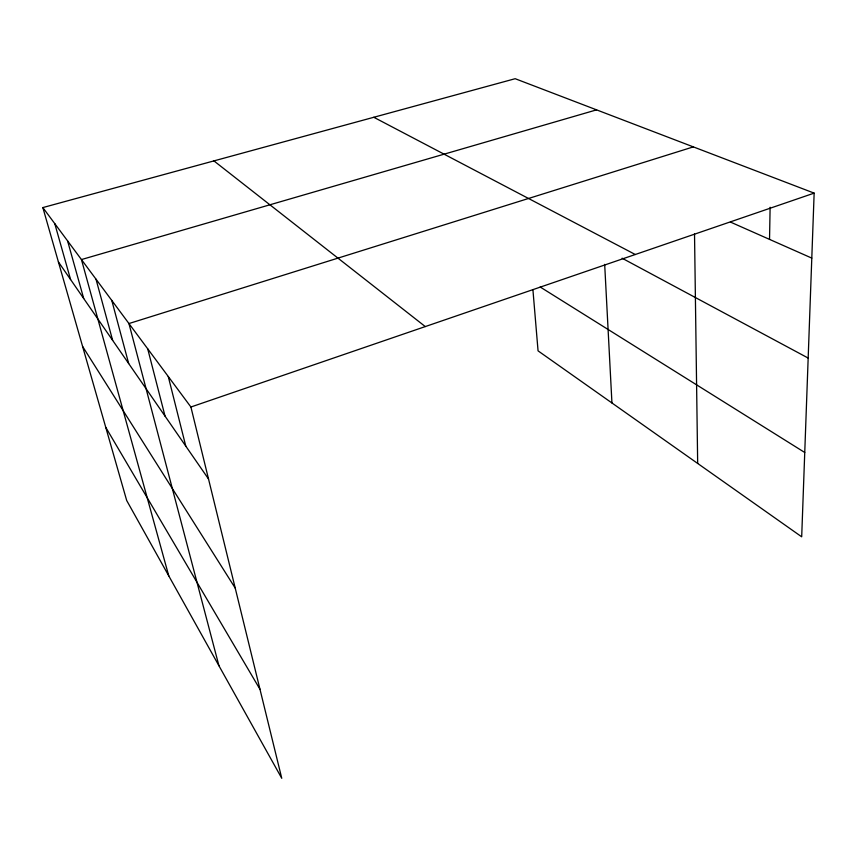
<?xml version="1.0" encoding="UTF-8"?>
<svg xmlns="http://www.w3.org/2000/svg" width="857" height="857" viewBox="0 0 857 857"><rect width="100%" height="100%" fill="white"/><g stroke="black" fill="none" stroke-linecap="round" stroke-linejoin="round"><path stroke-width="1.29" d="M769.532 239.382L770.111 207.265M42.85 207.576L190.907 407.011L281.76 778.295L126.686 500.488L42.85 207.576L515.175 78.705L814.15 193.125L801.691 536.814L538.057 350.856L532.925 289.805M190.907 407.011L814.15 193.125M693.334 146.89L128.946 323.55L218.931 665.739M596.579 109.857L81.447 259.564L168.775 575.893M730.432 222.059L811.793 258.107M373.802 117.28L635.283 254.508M622.107 258.214L808.172 358.055M540.199 287.009L804.744 452.485M213.929 160.902L425.286 326.581M58.405 261.921L208.54 479.031M82.593 346.432L235.225 588.106M105.754 427.343L260.003 689.339M54.762 223.623L70.595 279.553M67.585 240.903L83.707 298.515M95.995 279.168L112.653 340.379M111.785 300.421L128.689 363.561M147.704 348.81L165.047 416.138M168.261 376.502L185.776 446.111M604.678 264.374L611.941 402.972M694.524 233.982L697.673 463.444"/></g></svg>
